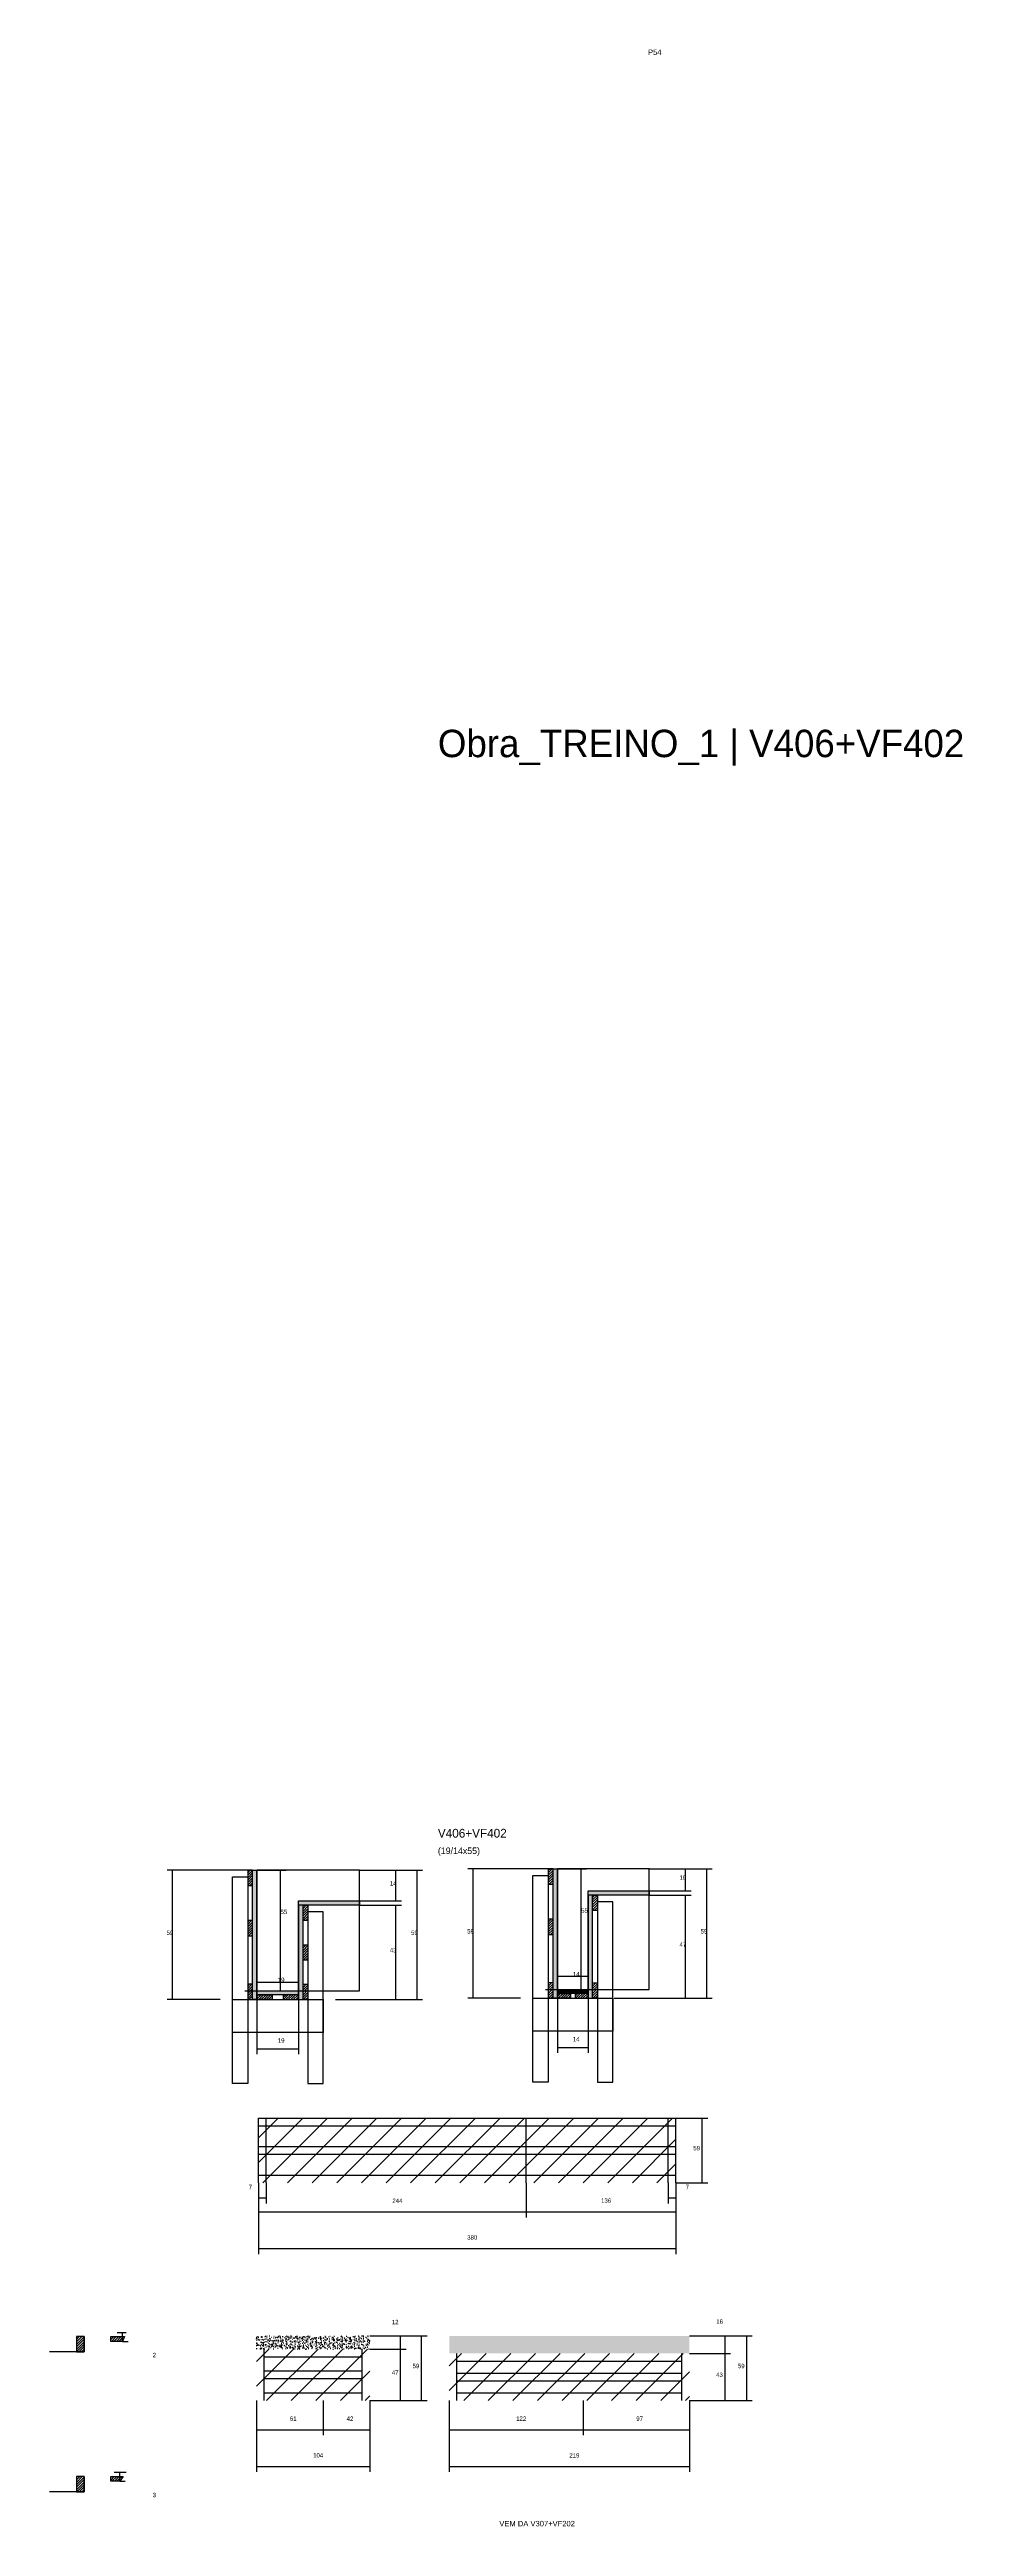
# Model space of a CAD drawing. Header units: metres. Extents: x -65046 to 21926, y -45195 to 1016.
# Drawn here: x 7646 to 8478, y -7223 to -4965 of the extents above; entities that cross this region are included whole.
import ezdxf

# ---------------------------------------------------------------- set-up
doc = ezdxf.new("R2010")
doc.units = ezdxf.units.M
for name, color, linetype in [('CONCRETO', 251, 'Continuous'), ('COTA', 241, 'Continuous'), ('Hachura', 253, 'Continuous'), ('LABEL_ID', 3, 'Continuous'), ('Madeira', 126, 'Continuous'), ('NOMENCLATURA', 7, 'Continuous'), ('Painéis', 200, 'Continuous'), ('REAPROVEITAMENTO', 251, 'Continuous'), ('SARR_2.2x7', 40, 'Continuous'), ('SARR_3.5x7', 81, 'Continuous'), ('Texto Seção', 7, 'Continuous')]:
    doc.layers.add(name, color=color, linetype=linetype)

msp = doc.modelspace()

# ---------------------------------------------------------------- hatches: boundary and pattern name
at = {"layer": 'COTA'}
h = msp.add_hatch(dxfattribs=at)
h.set_pattern_fill('AR-CONC', scale=0.03)
h.paths.add_polyline_path([(7938.1, -7049.2), (7834.6, -7049.2), (7834.6, -7061.2), (7938.1, -7061.2)])
h = msp.add_hatch(dxfattribs=at)
h.set_pattern_fill('AR-CONC', scale=0.03)
h.paths.add_polyline_path([(8229.3, -7049.2), (8010.3, -7049.2), (8010.3, -7065.2), (8229.3, -7065.2)])
at = {"layer": 'Hachura'}
h = msp.add_hatch(dxfattribs=at)
h.set_pattern_fill('ANSI31', scale=0.5)
h.paths.add_polyline_path([(7826.7, -6638.7), (7831.1, -6638.7), (7831.1, -6638.7), (7831.1, -6624.7), (7831.1, -6624.7), (7826.7, -6624.7), (7826.7, -6624.7), (7826.7, -6638.7)])
h = msp.add_hatch(color=8, dxfattribs=at)
h.dxf.hatch_style = 1
h.paths.add_polyline_path([(7831.1, -6624.7), (7835.1, -6624.7), (7835.1, -6624.7), (7835.1, -6742.7), (7835.1, -6742.7), (7831.1, -6742.7), (7831.1, -6742.7), (7831.1, -6624.7)])
h = msp.add_hatch(dxfattribs=at)
h.set_pattern_fill('ANSI31', scale=0.5)
h.paths.add_polyline_path([(8100.6, -6637.4), (8105, -6637.4), (8105, -6637.4), (8105, -6623.4), (8105, -6623.4), (8100.6, -6623.4), (8100.6, -6623.4), (8100.6, -6637.4)])
h = msp.add_hatch(color=8, dxfattribs=at)
h.dxf.hatch_style = 1
h.paths.add_polyline_path([(8105, -6623.4), (8109, -6623.4), (8109, -6623.4), (8109, -6741.4), (8109, -6741.4), (8105, -6741.4), (8105, -6741.4), (8105, -6623.4)])
h = msp.add_hatch(color=8, dxfattribs=at)
h.dxf.hatch_style = 1
h.paths.add_polyline_path([(7873.1, -6656.7), (7873.1, -6652.7), (7873.1, -6652.7), (7928.7, -6652.7), (7928.7, -6652.7), (7928.7, -6656.7), (7928.7, -6656.7), (7873.1, -6656.7)])
h = msp.add_hatch(color=8, dxfattribs=at)
h.dxf.hatch_style = 1
h.paths.add_polyline_path([(7877.1, -6656.7), (7873.1, -6656.7), (7873.1, -6656.7), (7873.1, -6742.7), (7873.1, -6742.7), (7877.1, -6742.7), (7877.1, -6742.7), (7877.1, -6656.7)])
h = msp.add_hatch(dxfattribs=at)
h.set_pattern_fill('ANSI31', scale=0.5)
h.paths.add_polyline_path([(7881.5, -6670.7), (7877.1, -6670.7), (7877.1, -6670.7), (7877.1, -6656.7), (7877.1, -6656.7), (7881.5, -6656.7), (7881.5, -6656.7), (7881.5, -6670.7)])
h = msp.add_hatch(color=8, dxfattribs=at)
h.dxf.hatch_style = 1
h.paths.add_polyline_path([(8137, -6647.4), (8137, -6643.4), (8137, -6643.4), (8192.6, -6643.4), (8192.6, -6643.4), (8192.6, -6647.4), (8192.6, -6647.4), (8137, -6647.4)])
h = msp.add_hatch(color=8, dxfattribs=at)
h.dxf.hatch_style = 1
h.paths.add_polyline_path([(8141, -6647.4), (8137, -6647.4), (8137, -6647.4), (8137, -6741.4), (8137, -6741.4), (8141, -6741.4), (8141, -6741.4), (8141, -6647.4)])
h = msp.add_hatch(dxfattribs=at)
h.set_pattern_fill('ANSI31', scale=0.5)
h.paths.add_polyline_path([(8145.4, -6661.4), (8141, -6661.4), (8141, -6661.4), (8141, -6647.4), (8141, -6647.4), (8145.4, -6647.4), (8145.4, -6647.4), (8145.4, -6661.4)])
h = msp.add_hatch(dxfattribs=at)
h.set_pattern_fill('ANSI31', scale=0.5)
h.paths.add_polyline_path([(7826.7, -6684.6), (7831.1, -6684.6), (7831.1, -6684.6), (7831.1, -6670.6), (7831.1, -6670.6), (7826.7, -6670.6), (7826.7, -6670.6), (7826.7, -6684.6)])
h = msp.add_hatch(dxfattribs=at)
h.set_pattern_fill('ANSI31', scale=0.5)
h.paths.add_polyline_path([(8100.6, -6683.3), (8105, -6683.3), (8105, -6683.3), (8105, -6669.3), (8105, -6669.3), (8100.6, -6669.3), (8100.6, -6669.3), (8100.6, -6683.3)])
h = msp.add_hatch(dxfattribs=at)
h.set_pattern_fill('ANSI31', scale=0.5)
h.paths.add_polyline_path([(7881.5, -6706.7), (7877.1, -6706.7), (7877.1, -6706.7), (7877.1, -6692.7), (7877.1, -6692.7), (7881.5, -6692.7), (7881.5, -6692.7), (7881.5, -6706.7)])
h = msp.add_hatch(dxfattribs=at)
h.set_pattern_fill('ANSI31', scale=0.5)
h.paths.add_polyline_path([(7826.7, -6742.7), (7831.1, -6742.7), (7831.1, -6742.7), (7831.1, -6728.7), (7831.1, -6728.7), (7826.7, -6728.7), (7826.7, -6728.7), (7826.7, -6742.7)])
h = msp.add_hatch(dxfattribs=at)
h.set_pattern_fill('ANSI31', scale=0.5)
h.paths.add_polyline_path([(7881.5, -6742.7), (7877.1, -6742.7), (7877.1, -6742.7), (7877.1, -6728.7), (7877.1, -6728.7), (7881.5, -6728.7), (7881.5, -6728.7), (7881.5, -6742.7)])
h = msp.add_hatch(dxfattribs=at)
h.set_pattern_fill('ANSI31', scale=0.5)
h.paths.add_polyline_path([(8100.6, -6741.4), (8105, -6741.4), (8105, -6741.4), (8105, -6727.4), (8105, -6727.4), (8100.6, -6727.4), (8100.6, -6727.4), (8100.6, -6741.4)])
h = msp.add_hatch(dxfattribs=at)
h.set_pattern_fill('ANSI31', scale=0.5)
h.paths.add_polyline_path([(8145.4, -6741.4), (8141, -6741.4), (8141, -6741.4), (8141, -6727.4), (8141, -6727.4), (8145.4, -6727.4), (8145.4, -6727.4), (8145.4, -6741.4)])
h = msp.add_hatch(color=8, dxfattribs=at)
h.dxf.hatch_style = 1
h.paths.add_polyline_path([(7835.1, -6738.3), (7835.1, -6734.7), (7835.1, -6734.7), (7873.1, -6734.7), (7873.1, -6734.7), (7873.1, -6738.3), (7873.1, -6738.3), (7835.1, -6738.3)])
h = msp.add_hatch(dxfattribs=at)
h.set_pattern_fill('ANSI31', scale=0.5)
h.paths.add_polyline_path([(7835.1, -6742.7), (7835.1, -6738.3), (7835.1, -6738.3), (7849.1, -6738.3), (7849.1, -6738.3), (7849.1, -6742.7), (7849.1, -6742.7), (7835.1, -6742.7)])
h = msp.add_hatch(dxfattribs=at)
h.set_pattern_fill('ANSI31', scale=0.5)
h.paths.add_polyline_path([(7873.1, -6742.7), (7873.1, -6738.3), (7873.1, -6738.3), (7859.1, -6738.3), (7859.1, -6738.3), (7859.1, -6742.7), (7859.1, -6742.7), (7873.1, -6742.7)])
h = msp.add_hatch(color=8, dxfattribs=at)
h.dxf.hatch_style = 1
h.paths.add_polyline_path([(8109, -6737), (8109, -6733.4), (8109, -6733.4), (8137, -6733.4), (8137, -6733.4), (8137, -6737), (8137, -6737), (8109, -6737)])
h = msp.add_hatch(dxfattribs=at)
h.set_pattern_fill('ANSI31', scale=0.5)
h.paths.add_polyline_path([(8109, -6741.4), (8109, -6737), (8109, -6737), (8121, -6737), (8121, -6737), (8121, -6741.4), (8121, -6741.4), (8109, -6741.4)])
h = msp.add_hatch(dxfattribs=at)
h.set_pattern_fill('ANSI31', scale=0.5)
h.paths.add_polyline_path([(8137, -6741.4), (8137, -6737), (8137, -6737), (8125, -6737), (8125, -6737), (8125, -6741.4), (8125, -6741.4), (8137, -6741.4)])
h = msp.add_hatch(dxfattribs=at)
h.set_pattern_fill('ANSI31', scale=0.5)
h.paths.add_polyline_path([(7677.6, -7049.9), (7670.6, -7049.9), (7670.6, -7063.9), (7677.6, -7063.9)])
h = msp.add_hatch(dxfattribs=at)
h.set_pattern_fill('ANSI31', scale=0.5)
h.paths.add_polyline_path([(7714.5, -7049.9), (7712.7, -7054.3), (7712.7, -7054.3), (7701.9, -7054.3), (7701.9, -7054.3), (7701.9, -7049.9), (7701.9, -7049.9), (7714.5, -7049.9)])
h = msp.add_hatch(dxfattribs=at)
h.set_pattern_fill('ANSI31', scale=0.5)
h.paths.add_polyline_path([(7677.6, -7177.4), (7670.6, -7177.4), (7670.6, -7191.4), (7677.6, -7191.4)])
h = msp.add_hatch(dxfattribs=at)
h.set_pattern_fill('ANSI31', scale=0.5)
h.paths.add_polyline_path([(7713.3, -7177.4), (7710.1, -7181.8), (7710.1, -7181.8), (7701.9, -7181.8), (7701.9, -7181.8), (7701.9, -7177.4), (7701.9, -7177.4), (7713.3, -7177.4)])
at = {"layer": 'REAPROVEITAMENTO'}
h = msp.add_hatch(dxfattribs=at)
h.set_pattern_fill('ANSI31', scale=5)
h.paths.add_polyline_path([(8217, -6909.6), (8217, -6850.6), (8217, -6850.6), (7836.5, -6850.6), (7836.5, -6850.6), (7836.5, -6909.6), (7836.5, -6909.6), (8217, -6909.6)])
h = msp.add_hatch(dxfattribs=at)
h.set_pattern_fill('ANSI31', scale=5)
h.paths.add_polyline_path([(7938.1, -7108.2), (7938.1, -7061.2), (7938.1, -7061.2), (7834.6, -7061.2), (7834.6, -7061.2), (7834.6, -7108.2), (7834.6, -7108.2), (7938.1, -7108.2)])
h = msp.add_hatch(dxfattribs=at)
h.set_pattern_fill('ANSI31', scale=5)
h.paths.add_polyline_path([(8229.3, -7108.2), (8229.3, -7065.2), (8229.3, -7065.2), (8010.3, -7065.2), (8010.3, -7065.2), (8010.3, -7108.2), (8010.3, -7108.2), (8229.3, -7108.2)])

# ---------------------------------------------------------------- linework, layer by layer
at = {"layer": 'CONCRETO'}
for points in [[(7928.7, -6652.7), (7928.7, -6624.7), (7835.1, -6624.7), (7835.1, -6652.7), (7835.1, -6652.7), (7835.1, -6734.7), (7873.1, -6734.7), (7873.1, -6652.7)], [(7835.1, -6734.7), (7928.7, -6734.7), (7928.7, -6624.7), (7835.1, -6624.7)], [(8192.6, -6643.4), (8192.6, -6623.4), (8109, -6623.4), (8109, -6651.4), (8109, -6651.4), (8109, -6733.4), (8137, -6733.4), (8137, -6643.4)], [(8109, -6733.4), (8192.6, -6733.4), (8192.6, -6623.4), (8109, -6623.4)]]:
    msp.add_lwpolyline(points, close=True, dxfattribs=at)
at = {"layer": 'COTA'}
for p, q in [((7826.7, -6624.7), (7753.2, -6624.7)), ((7758.2, -6742.7), (7758.2, -6624.7)), ((7826.7, -6624.7), (7861.6, -6624.7)), ((7856.6, -6734.7), (7856.6, -6624.7)), ((7928.7, -6624.7), (7986.1, -6624.7)), ((7928.7, -6624.7), (7966.7, -6624.7)), ((7961.7, -6652.7), (7961.7, -6624.7)), ((7981.1, -6742.7), (7981.1, -6624.7)), ((8100.6, -6623.4), (8027.2, -6623.4)), ((8032.2, -6741.4), (8032.2, -6623.4)), ((8100.6, -6623.4), (8135.6, -6623.4)), ((8130.6, -6733.4), (8130.6, -6623.4)), ((8192.6, -6623.4), (8250, -6623.4)), ((8192.6, -6623.4), (8230.7, -6623.4)), ((8225.7, -6643.4), (8225.7, -6623.4)), ((8245, -6741.4), (8245, -6623.4)), ((7928.7, -6652.7), (7966.7, -6652.7)), ((7928.7, -6656.7), (7966.7, -6656.7)), ((7961.7, -6742.7), (7961.7, -6656.7)), ((8192.6, -6643.4), (8230.7, -6643.4)), ((8192.6, -6647.4), (8230.7, -6647.4)), ((8225.7, -6741.4), (8225.7, -6647.4)), ((7835.1, -6742.7), (7835.1, -6721.7)), ((7835.1, -6726.7), (7873.1, -6726.7)), ((7873.1, -6742.7), (7873.1, -6721.7)), ((8109, -6741.4), (8109, -6716.4)), ((8109, -6721.4), (8137, -6721.4)), ((8137, -6741.4), (8137, -6716.4)), ((7801.5, -6742.7), (7753.2, -6742.7)), ((7824.1, -6734.7), (7861.6, -6734.7)), ((7835.1, -6742.7), (7835.1, -6792.5)), ((7873.1, -6742.7), (7873.1, -6792.5)), ((7906.7, -6742.7), (7986.1, -6742.7)), ((7906.7, -6742.7), (7966.7, -6742.7)), ((8075.4, -6741.4), (8027.2, -6741.4)), ((8098, -6733.4), (8135.6, -6733.4)), ((8109, -6741.4), (8109, -6791.2)), ((8137, -6741.4), (8137, -6791.2)), ((8160.6, -6741.4), (8250, -6741.4)), ((8160.6, -6741.4), (8230.7, -6741.4)), ((7835.1, -6787.5), (7873.1, -6787.5)), ((8109, -6786.2), (8137, -6786.2)), ((8217, -6850.6), (8245.9, -6850.6)), ((8240.9, -6909.6), (8240.9, -6850.6)), ((7836.5, -6909.6), (7836.5, -6941.2)), ((7836.5, -6909.6), (7836.5, -6974.7)), ((7836.5, -6909.6), (7836.5, -6928.5)), ((7843.5, -6909.6), (7843.5, -6928.5)), ((8080.5, -6909.6), (8080.5, -6941.2)), ((8080.5, -6909.6), (8080.5, -6941.2)), ((8210, -6909.6), (8210, -6928.5)), ((8217, -6909.6), (8217, -6941.2)), ((8217, -6909.6), (8217, -6974.7)), ((8217, -6909.6), (8217, -6928.5)), ((8217, -6909.6), (8245.9, -6909.6)), ((7836.5, -6923.5), (7843.5, -6923.5)), ((8210, -6923.5), (8217, -6923.5)), ((7836.5, -6936.2), (8080.5, -6936.2)), ((8080.5, -6936.2), (8217, -6936.2)), ((7836.5, -6969.7), (8217, -6969.7)), ((7715.9, -7046.3), (7707.7, -7046.3)), ((7712.7, -7054.3), (7712.7, -7046.3)), ((7712.7, -7054.3), (7717.7, -7054.3)), ((7938.1, -7049.2), (7971, -7049.2)), ((7938.1, -7049.2), (7990.1, -7049.2)), ((7938.1, -7061.2), (7971, -7061.2)), ((7938.1, -7061.2), (7971, -7061.2)), ((7966, -7061.2), (7966, -7049.2)), ((7966, -7108.2), (7966, -7061.2)), ((7985.1, -7108.2), (7985.1, -7049.2)), ((8229.3, -7049.2), (8266.8, -7049.2)), ((8229.3, -7049.2), (8286.5, -7049.2)), ((8229.3, -7065.2), (8266.8, -7065.2)), ((8229.3, -7065.2), (8266.8, -7065.2)), ((8261.8, -7065.2), (8261.8, -7049.2)), ((8261.8, -7108.2), (8261.8, -7065.2)), ((8281.5, -7108.2), (8281.5, -7049.2)), ((7834.6, -7108.2), (7834.6, -7139.8)), ((7834.6, -7108.2), (7834.6, -7173.3)), ((7895.6, -7108.2), (7895.6, -7139.8)), ((7895.6, -7108.2), (7895.6, -7139.8)), ((7938.1, -7108.2), (7938.1, -7139.8)), ((7938.1, -7108.2), (7938.1, -7173.3)), ((7938.1, -7108.2), (7971, -7108.2)), ((7938.1, -7108.2), (7990.1, -7108.2)), ((8010.3, -7108.2), (8010.3, -7139.8)), ((8010.3, -7108.2), (8010.3, -7173.3)), ((8132.3, -7108.2), (8132.3, -7139.8)), ((8132.3, -7108.2), (8132.3, -7139.8)), ((8229.3, -7108.2), (8229.3, -7139.8)), ((8229.3, -7108.2), (8229.3, -7173.3)), ((8229.3, -7108.2), (8266.8, -7108.2)), ((8229.3, -7108.2), (8286.5, -7108.2)), ((7834.6, -7134.8), (7895.6, -7134.8)), ((7895.6, -7134.8), (7938.1, -7134.8)), ((8010.3, -7134.8), (8132.3, -7134.8)), ((8132.3, -7134.8), (8229.3, -7134.8)), ((7715.9, -7173.8), (7705.1, -7173.8)), ((7710.1, -7181.8), (7710.1, -7173.8)), ((7834.6, -7168.3), (7938.1, -7168.3)), ((8010.3, -7168.3), (8229.3, -7168.3)), ((7710.1, -7181.8), (7715.1, -7181.8))]:
    msp.add_line(p, q, dxfattribs=at)
at = {"layer": 'Madeira'}
for points in [[(7826.7, -6638.7), (7831.1, -6638.7), (7831.1, -6624.7), (7826.7, -6624.7)], [(8100.6, -6637.4), (8105, -6637.4), (8105, -6623.4), (8100.6, -6623.4)], [(7881.5, -6670.7), (7877.1, -6670.7), (7877.1, -6656.7), (7881.5, -6656.7)], [(8145.4, -6661.4), (8141, -6661.4), (8141, -6647.4), (8145.4, -6647.4)], [(7826.7, -6684.6), (7831.1, -6684.6), (7831.1, -6670.6), (7826.7, -6670.6)], [(8100.6, -6683.3), (8105, -6683.3), (8105, -6669.3), (8100.6, -6669.3)], [(7881.5, -6706.7), (7877.1, -6706.7), (7877.1, -6692.7), (7881.5, -6692.7)], [(7826.7, -6742.7), (7831.1, -6742.7), (7831.1, -6728.7), (7826.7, -6728.7)], [(7881.5, -6742.7), (7877.1, -6742.7), (7877.1, -6728.7), (7881.5, -6728.7)], [(8100.6, -6741.4), (8105, -6741.4), (8105, -6727.4), (8100.6, -6727.4)], [(8145.4, -6741.4), (8141, -6741.4), (8141, -6727.4), (8145.4, -6727.4)], [(7835.1, -6742.7), (7835.1, -6738.3), (7849.1, -6738.3), (7849.1, -6742.7)], [(7873.1, -6742.7), (7873.1, -6738.3), (7859.1, -6738.3), (7859.1, -6742.7)], [(8109, -6741.4), (8109, -6737), (8121, -6737), (8121, -6741.4)], [(8137, -6741.4), (8137, -6737), (8125, -6737), (8125, -6741.4)], [(7677.6, -7063.9), (7677.6, -7049.9), (7670.6, -7049.9), (7670.6, -7063.9)], [(7701.9, -7049.9), (7714.5, -7049.9), (7712.7, -7054.3), (7701.9, -7054.3)], [(7677.6, -7191.4), (7677.6, -7177.4), (7670.6, -7177.4), (7670.6, -7191.4)], [(7701.9, -7177.4), (7713.3, -7177.4), (7710.1, -7181.8), (7701.9, -7181.8)]]:
    msp.add_lwpolyline(points, close=True, dxfattribs=at)
for points in [[(7677.6, -7049.9), (7677.6, -7063.9), (7646.1, -7063.9)], [(7677.6, -7177.4), (7677.6, -7191.4), (7646.1, -7191.4)]]:
    msp.add_lwpolyline(points, dxfattribs=at)
at = {"layer": 'Painéis'}
for p, q in [((7835.1, -6742.7), (7835.1, -6624.7)), ((8109, -6741.4), (8109, -6623.4)), ((7873.1, -6652.7), (7928.7, -6652.7)), ((7873.1, -6656.7), (7873.1, -6652.7)), ((7873.1, -6742.7), (7873.1, -6656.7)), ((7928.7, -6656.7), (7928.7, -6652.7)), ((8137, -6643.4), (8192.6, -6643.4)), ((8137, -6647.4), (8137, -6643.4)), ((8137, -6741.4), (8137, -6647.4)), ((8192.6, -6647.4), (8192.6, -6643.4)), ((7835.1, -6734.7), (7873.1, -6734.7)), ((7835.1, -6738.3), (7835.1, -6734.7)), ((7873.1, -6738.3), (7873.1, -6734.7)), ((8109, -6733.4), (8137, -6733.4)), ((8109, -6737), (8109, -6733.4)), ((8137, -6737), (8137, -6733.4)), ((7836.5, -6850.6), (8217, -6850.6)), ((7836.5, -6909.6), (7836.5, -6850.6)), ((8080.5, -6909.6), (8080.5, -6850.6)), ((8217, -6909.6), (8217, -6850.6))]:
    msp.add_line(p, q, dxfattribs=at)
for points in [[(7831.1, -6624.7), (7835.1, -6624.7), (7835.1, -6742.7), (7831.1, -6742.7)], [(8105, -6623.4), (8109, -6623.4), (8109, -6741.4), (8105, -6741.4)], [(7873.1, -6656.7), (7873.1, -6652.7), (7928.7, -6652.7), (7928.7, -6656.7)], [(7877.1, -6656.7), (7873.1, -6656.7), (7873.1, -6742.7), (7877.1, -6742.7)], [(8137, -6647.4), (8137, -6643.4), (8192.6, -6643.4), (8192.6, -6647.4)], [(8141, -6647.4), (8137, -6647.4), (8137, -6741.4), (8141, -6741.4)], [(7835.1, -6738.3), (7835.1, -6734.7), (7873.1, -6734.7), (7873.1, -6738.3)], [(8109, -6737), (8109, -6733.4), (8137, -6733.4), (8137, -6737)]]:
    msp.add_lwpolyline(points, close=True, dxfattribs=at)
at = {"layer": 'SARR_2.2x7'}
for p, q in [((7836.5, -6857.6), (8080.5, -6857.6)), ((7843.5, -6909.6), (7843.5, -6850.6)), ((8080.5, -6857.6), (8217, -6857.6)), ((8210, -6909.6), (8210, -6850.6)), ((7836.5, -6876.6), (8080.5, -6876.6)), ((7836.5, -6883.6), (8080.5, -6883.6)), ((8080.5, -6876.6), (8217, -6876.6)), ((8080.5, -6883.6), (8217, -6883.6)), ((7836.5, -6902.6), (8080.5, -6902.6)), ((8080.5, -6902.6), (8217, -6902.6)), ((7841.6, -7108.2), (7841.6, -7061.2)), ((7931.1, -7108.2), (7931.1, -7061.2)), ((8017.3, -7108.2), (8017.3, -7065.2)), ((8222.3, -7108.2), (8222.3, -7065.2)), ((7841.6, -7068.2), (7895.6, -7068.2)), ((7841.6, -7081.2), (7895.6, -7081.2)), ((7841.6, -7088.2), (7895.6, -7088.2)), ((7895.6, -7068.2), (7931.1, -7068.2)), ((7895.6, -7081.2), (7931.1, -7081.2)), ((7895.6, -7088.2), (7931.1, -7088.2)), ((8017.3, -7072.2), (8132.3, -7072.2)), ((8017.3, -7083.2), (8132.3, -7083.2)), ((8017.3, -7090.2), (8132.3, -7090.2)), ((8132.3, -7072.2), (8222.3, -7072.2)), ((8132.3, -7083.2), (8222.3, -7083.2)), ((8132.3, -7090.2), (8222.3, -7090.2)), ((7841.6, -7101.2), (7895.6, -7101.2)), ((7895.6, -7101.2), (7931.1, -7101.2)), ((8017.3, -7101.2), (8132.3, -7101.2)), ((8132.3, -7101.2), (8222.3, -7101.2))]:
    msp.add_line(p, q, dxfattribs=at)
at = {"layer": 'SARR_3.5x7'}
for points in [[(7812.7, -6630.7), (7826.7, -6630.7), (7826.7, -6819.2), (7812.7, -6819.2)], [(8086.6, -6629.4), (8100.6, -6629.4), (8100.6, -6817.9), (8086.6, -6817.9)], [(8159.4, -6653.4), (8145.4, -6653.4), (8145.4, -6817.9), (8159.4, -6817.9)], [(7895.5, -6662.7), (7881.5, -6662.7), (7881.5, -6819.2), (7895.5, -6819.2)], [(7812.7, -6742.7), (7895.5, -6742.7), (7895.5, -6772.8), (7812.7, -6772.8)], [(8086.6, -6741.4), (8159.4, -6741.4), (8159.4, -6771.5), (8086.6, -6771.5)]]:
    msp.add_lwpolyline(points, close=True, dxfattribs=at)

# ---------------------------------------------------------------- texts
at = {"layer": 'COTA'}
for s, p in [('14', (7956.2, -6638.7)), ('10', (8220.2, -6633.4)), ('55', (7856.6, -6664.7)), ('55', (8130.6, -6663.4)), ('59', (7752.7, -6683.7)), ('59', (7975.6, -6683.7)), ('59', (8026.7, -6682.4)), ('59', (8239.5, -6682.4)), ('43', (7956.2, -6699.7)), ('47', (8220.2, -6694.4)), ('19', (7854.1, -6726.7)), ('14', (8123.1, -6721.4)), ('19', (7854.1, -6782)), ('14', (8123, -6780.7)), ('59', (8232.8, -6880.1)), ('7', (7827.6, -6915.5)), ('244', (7958.5, -6928.1)), ('136', (8148.7, -6927.9)), ('7', (8225.9, -6915.5)), ('380', (8026.7, -6961.5)), ('12', (7958, -7038.6)), ('16', (8253.7, -7038.2)), ('2', (7740, -7068.7)), ('47', (7958, -7084.7)), ('59', (7976.9, -7078.7)), ('43', (8253.6, -7086.7)), ('59', (8273.4, -7078.7)), ('61', (7865.1, -7126.7)), ('42', (7916.8, -7126.7)), ('122', (8071.3, -7126.7)), ('97', (8180.8, -7126.7)), ('104', (7886.3, -7160.1)), ('219', (8119.8, -7160.2)), ('3', (7740, -7196.3))]:
    msp.add_text(s, height=4, dxfattribs=at).set_placement(p)
at = {"layer": 'LABEL_ID'}
msp.add_text('Obra_TREINO_1 | V406+VF402', height=25, dxfattribs=at).set_placement((8000, -5610))
at = {"layer": 'NOMENCLATURA'}
msp.add_text('P54', height=5, dxfattribs=at).set_placement((8191.5, -4969.9))
at = {"layer": 'Texto Seção'}
for s, height, p in [('V406+VF402', 8, (8000, -6595)), ('(19/14x55)', 6, (8000, -6610)), ('VEM DA V307+VF202', 5, (8056, -7222.9))]:
    msp.add_text(s, height=height, dxfattribs=at).set_placement(p)

doc.saveas('drawing.dxf')
